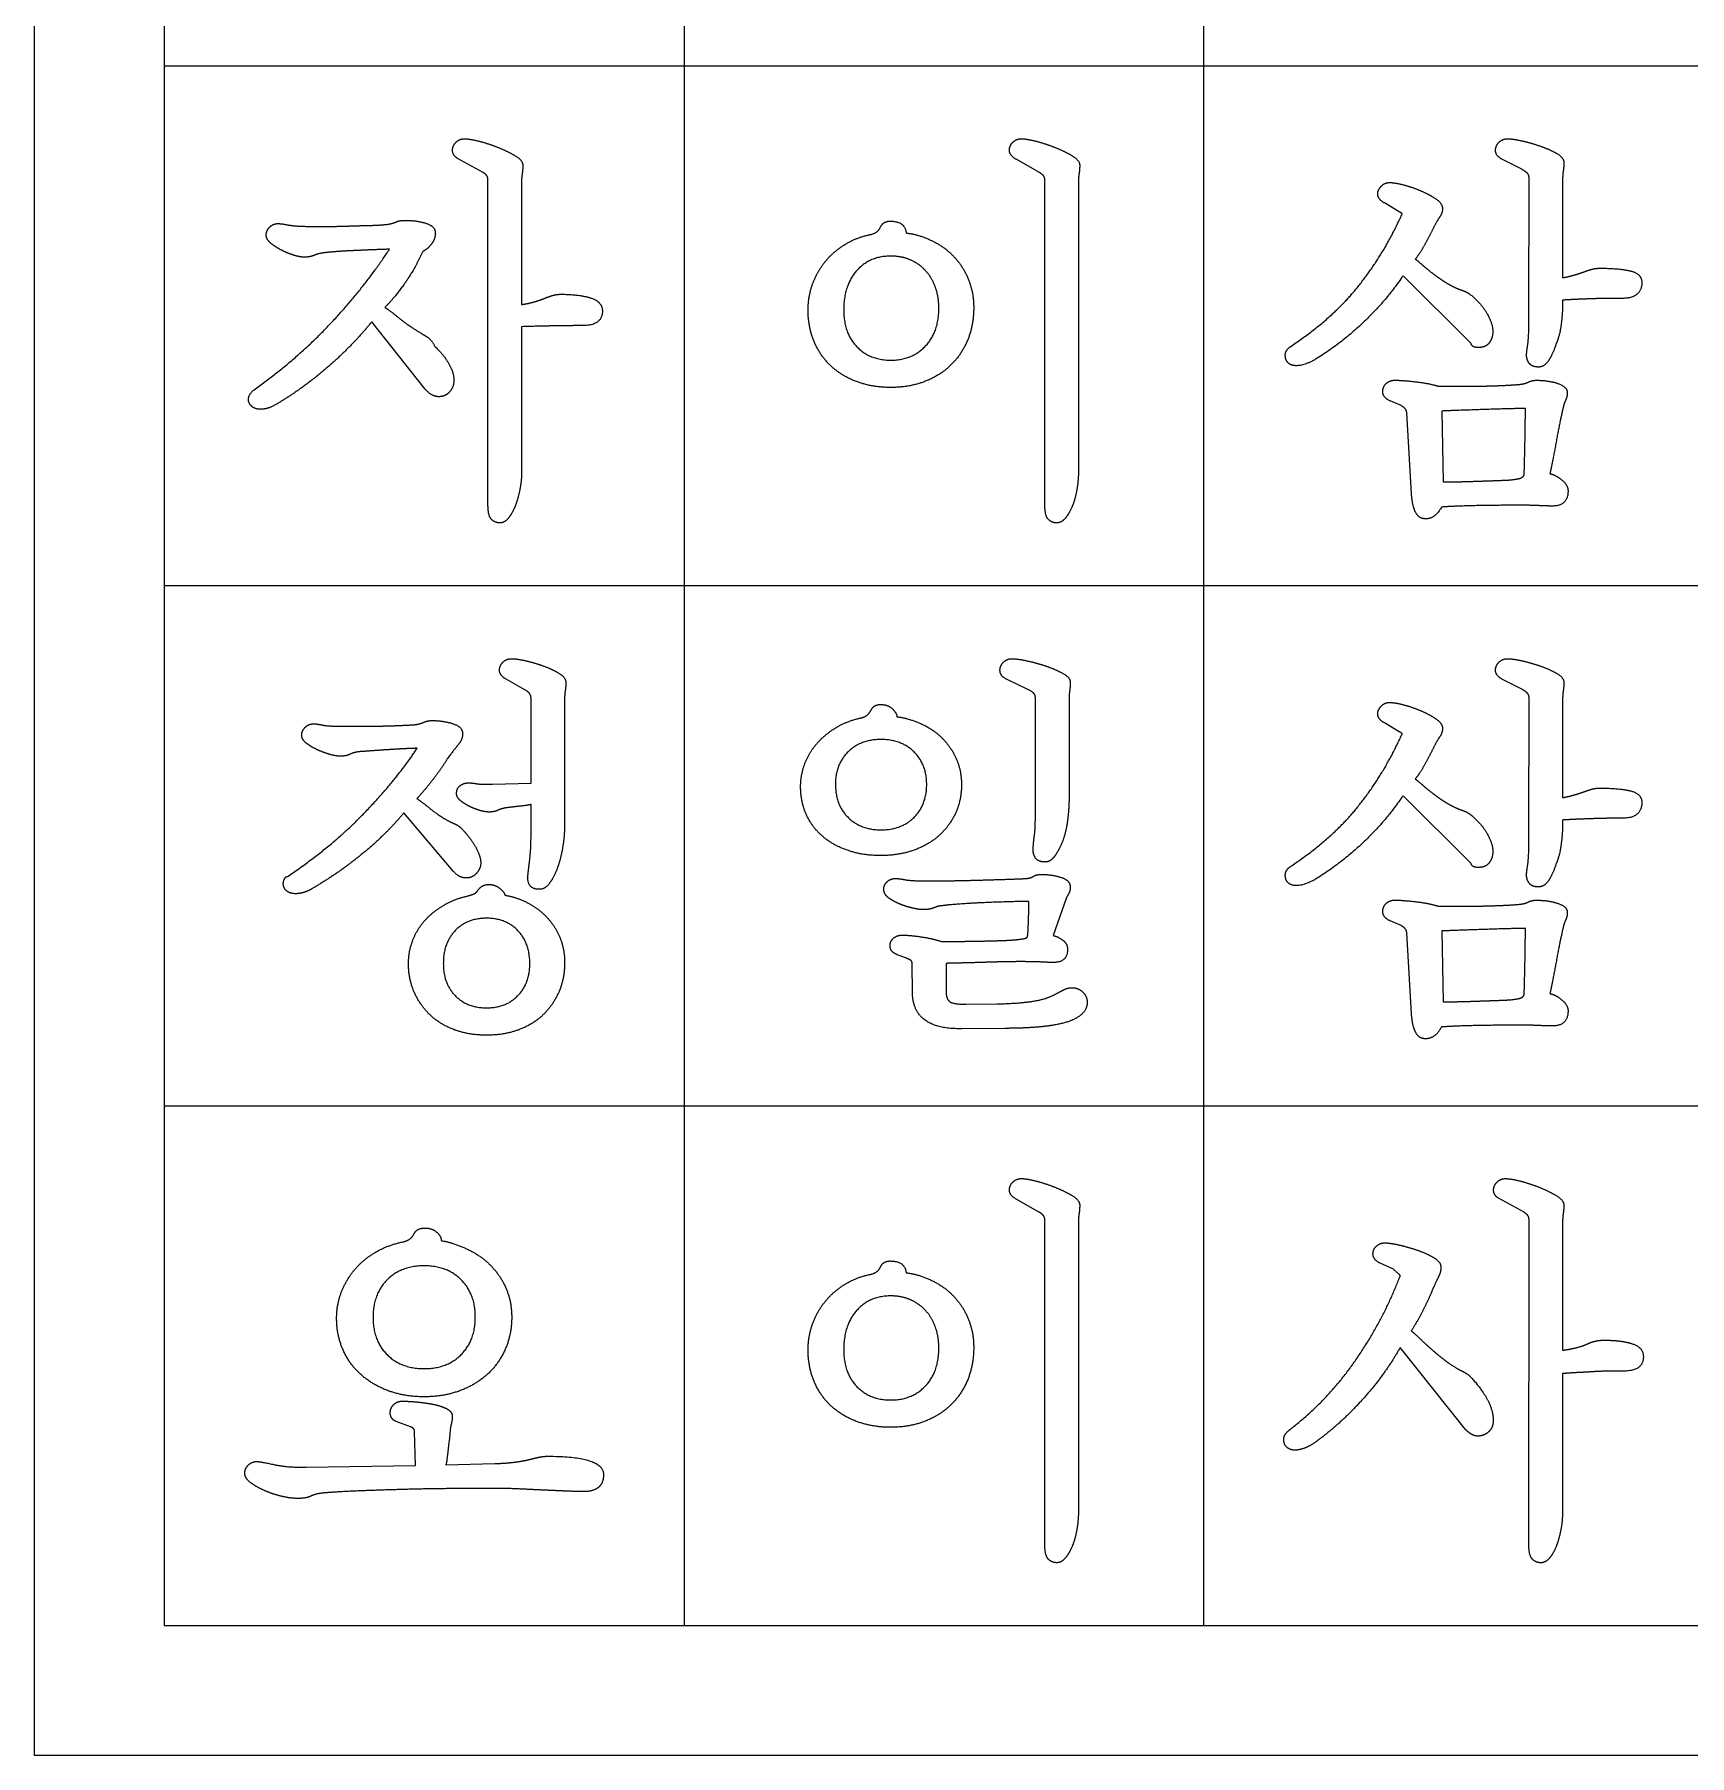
# Model space of a CAD drawing. Header units: millimetres. Extents: x -5 to 270, y -5 to 125.
# Drawn here: x -5 to 58.7, y -5 to 61.2 of the extents above; entities that cross this region are included whole.
import ezdxf

# ---------------------------------------------------------------- set-up
doc = ezdxf.new("R2010")
doc.units = ezdxf.units.MM
doc.layers.get('0').update_dxf_attribs({"linetype": 'CONTINUOUS'})

msp = doc.modelspace()

# ---------------------------------------------------------------- linework, layer by layer
for p, q in [((20, 120), (20, 0)), ((40, 0), (40, 120)), ((0, 60), (120, 60)), ((12.267, 55.9), (11.284, 56.442)), ((33.616, 55.935), (32.781, 56.405)), ((52.244, 56.021), (51.497, 56.4)), ((12.456, 43.104), (12.456, 55.63)), ((52.518, 50.388), (52.52, 55.721)), ((53.815, 55.704), (53.813, 51.853)), ((13.75, 55.613), (13.75, 50.819)), ((33.888, 43.104), (33.888, 55.615)), ((35.182, 55.615), (35.182, 44.469)), ((47.525, 54.387), (46.954, 54.725)), ((50.286, 49.331), (47.673, 51.925)), ((53.813, 50.989), (53.813, 50.908)), ((10.044, 47.562), (7.98, 50.154)), ((13.75, 49.966), (13.75, 44.406)), ((47.602, 46.93), (47.178, 47.109)), ((47.998, 43.538), (47.816, 46.65)), ((49.171, 46.722), (49.211, 43.996)), ((120, 40), (0, 40)), ((13.789, 36.044), (13.157, 36.405)), ((33.21, 36.024), (32.458, 36.387)), ((52.244, 36.021), (51.497, 36.4)), ((14.112, 32.412), (14.112, 35.691)), ((15.406, 35.707), (15.406, 30.872)), ((33.524, 31.346), (33.524, 35.677)), ((34.819, 35.708), (34.819, 31.876)), ((52.518, 30.388), (52.52, 35.721)), ((53.815, 35.704), (53.813, 31.853)), ((47.525, 34.387), (46.954, 34.725)), ((12.624, 32.37), (14.112, 32.412)), ((50.286, 29.331), (47.673, 31.925)), ((11.135, 29.007), (9.215, 31.262)), ((14.112, 30.374), (14.112, 31.584)), ((53.813, 30.989), (53.813, 30.908)), ((34.711, 27.975), (34.213, 26.545)), ((47.602, 26.93), (47.178, 27.109)), ((47.998, 23.538), (47.816, 26.65)), ((49.171, 26.722), (49.211, 23.996)), ((28.535, 25.685), (28.209, 25.807)), ((28.794, 24.311), (28.779, 25.48)), ((30.089, 25.474), (30.089, 24.372)), ((30.847, 23.903), (32.052, 23.916)), ((32.345, 22.975), (30.695, 22.96)), ((0, 20), (120, 20)), ((33.616, 15.935), (32.781, 16.405)), ((52.331, 15.899), (51.348, 16.442)), ((33.888, 3.104), (33.888, 15.615)), ((35.182, 15.615), (35.182, 4.469)), ((52.515, 3.103), (52.52, 15.629)), ((53.815, 15.613), (53.813, 10.593)), ((47.303, 13.705), (46.791, 13.939)), ((50.075, 7.546), (47.564, 10.704)), ((53.812, 9.693), (53.81, 4.407)), ((9.477, 7.644), (8.922, 7.852)), ((9.664, 6.155), (9.633, 7.461)), ((11.001, 7.521), (10.956, 7.096)), ((5.464, 6.095), (9.664, 6.155)), ((10.837, 6.19), (12.724, 6.234))]:
    msp.add_line(p, q)
for points in [[(-5, 125), (125, 125), (125, -5), (-5, -5)], [(0, 0), (120, 0), (120, 120), (0, 120)]]:
    msp.add_lwpolyline(points, close=True)
for points in [[(11.091, 56.752), (11.091, 56.928), (11.225, 57.061)], [(11.225, 57.061), (11.358, 57.195), (11.549, 57.195)], [(11.549, 57.195), (11.76, 57.195), (12.129, 57.098)], [(12.129, 57.098), (12.499, 57.002), (12.851, 56.861)], [(32.523, 56.752), (32.523, 56.928), (32.656, 57.061)], [(32.656, 57.061), (32.79, 57.195), (32.981, 57.195)], [(32.981, 57.195), (33.192, 57.195), (33.562, 57.098)], [(33.562, 57.098), (33.931, 57.002), (34.283, 56.861)], [(51.232, 56.752), (51.232, 56.928), (51.365, 57.061)], [(51.365, 57.061), (51.499, 57.194), (51.69, 57.194)], [(51.69, 57.194), (51.901, 57.194), (52.248, 57.115)], [(52.248, 57.115), (52.594, 57.036), (52.941, 56.918)], [(11.284, 56.442), (11.091, 56.555), (11.091, 56.752)], [(12.851, 56.861), (13.203, 56.72), (13.5, 56.545)], [(13.5, 56.545), (13.796, 56.371), (13.796, 56.175)], [(32.781, 56.405), (32.523, 56.555), (32.523, 56.752)], [(34.283, 56.861), (34.635, 56.72), (34.932, 56.546)], [(34.932, 56.546), (35.228, 56.371), (35.228, 56.176)], [(51.497, 56.4), (51.231, 56.533), (51.232, 56.752)], [(52.941, 56.918), (53.288, 56.799), (53.574, 56.637)], [(53.574, 56.637), (53.86, 56.476), (53.86, 56.28)], [(53.86, 56.28), (53.86, 56.105), (53.837, 55.96)], [(12.417, 55.767), (12.379, 55.83), (12.267, 55.9)], [(12.456, 55.63), (12.456, 55.705), (12.417, 55.767)], [(13.773, 55.86), (13.75, 55.723), (13.75, 55.613)], [(13.796, 56.175), (13.796, 55.996), (13.773, 55.86)], [(33.842, 55.761), (33.796, 55.832), (33.616, 55.935)], [(33.888, 55.615), (33.888, 55.689), (33.842, 55.761)], [(35.205, 55.861), (35.182, 55.725), (35.182, 55.615)], [(35.228, 56.176), (35.228, 55.997), (35.205, 55.861)], [(52.457, 55.869), (52.393, 55.932), (52.244, 56.021)], [(52.52, 55.721), (52.52, 55.805), (52.457, 55.869)], [(53.837, 55.96), (53.815, 55.816), (53.815, 55.704)], [(46.697, 55.07), (46.697, 55.225), (46.83, 55.368)], [(46.954, 54.725), (46.697, 54.873), (46.697, 55.07)], [(46.83, 55.368), (46.963, 55.511), (47.155, 55.511)], [(47.155, 55.511), (47.351, 55.511), (47.687, 55.423)], [(47.687, 55.423), (48.023, 55.335), (48.345, 55.199)], [(48.345, 55.199), (48.667, 55.062), (48.928, 54.888)], [(47.635, 54.318), (47.618, 54.334), (47.525, 54.387)], [(47.619, 54.264), (47.652, 54.302), (47.635, 54.318)], [(48.928, 54.888), (49.19, 54.714), (49.19, 54.509)], [(49.19, 54.509), (49.19, 54.337), (49.086, 54.191)], [(3.92, 53.485), (3.92, 53.663), (4.053, 53.797)], [(4.053, 53.797), (4.186, 53.932), (4.377, 53.932)], [(4.377, 53.932), (4.505, 53.932), (4.778, 53.878)], [(4.778, 53.878), (5.051, 53.825), (5.621, 53.825)], [(5.621, 53.825), (5.909, 53.825), (6.327, 53.825)], [(6.327, 53.825), (6.746, 53.825), (7.121, 53.84)], [(7.121, 53.84), (7.496, 53.854), (7.875, 53.862)], [(7.875, 53.862), (8.254, 53.869), (8.544, 53.899)], [(8.544, 53.899), (8.78, 53.927), (8.907, 53.992)], [(8.907, 53.992), (9.035, 54.057), (9.275, 54.057)], [(9.275, 54.057), (9.709, 54.057), (10.07, 53.944)], [(10.07, 53.944), (10.43, 53.831), (10.43, 53.563)], [(27.133, 53.502), (27.465, 53.566), (27.555, 53.788)], [(27.555, 53.788), (27.66, 54.026), (27.932, 54.026)], [(27.932, 54.026), (28.515, 54.026), (28.546, 53.571)], [(45.946, 51.515), (46.952, 52.773), (47.619, 54.264)], [(48.839, 53.759), (48.67, 53.421), (48.498, 53.108)], [(49.086, 54.191), (48.982, 54.045), (48.839, 53.759)], [(4.114, 53.163), (3.92, 53.314), (3.92, 53.485)], [(4.534, 52.899), (4.309, 53.012), (4.114, 53.163)], [(10.276, 53.139), (10.121, 52.939), (9.945, 52.859)], [(10.43, 53.563), (10.43, 53.34), (10.276, 53.139)], [(25.433, 52.468), (25.744, 52.851), (26.184, 53.123)], [(26.184, 53.123), (26.624, 53.394), (27.133, 53.502)], [(28.546, 53.571), (29.022, 53.521), (29.526, 53.281)], [(29.526, 53.281), (30.03, 53.042), (30.39, 52.657)], [(48.498, 53.108), (48.326, 52.795), (48.143, 52.567)], [(4.992, 52.714), (4.758, 52.786), (4.534, 52.899)], [(5.393, 52.641), (5.226, 52.641), (4.992, 52.714)], [(5.766, 52.711), (5.611, 52.641), (5.393, 52.641)], [(6.153, 52.808), (5.921, 52.78), (5.766, 52.711)], [(6.742, 52.862), (6.404, 52.839), (6.153, 52.808)], [(6.387, 50.077), (7.685, 51.457), (8.665, 52.944)], [(7.437, 52.899), (7.08, 52.884), (6.742, 52.862)], [(8.157, 52.929), (7.794, 52.914), (7.437, 52.899)], [(8.665, 52.944), (8.521, 52.944), (8.157, 52.929)], [(9.945, 52.859), (9.599, 52.109), (9.215, 51.581)], [(24.948, 51.605), (25.122, 52.085), (25.433, 52.468)], [(27.962, 52.682), (27.139, 52.682), (26.642, 52.116)], [(28.708, 52.536), (28.367, 52.682), (27.962, 52.682)], [(29.294, 52.124), (29.049, 52.39), (28.708, 52.536)], [(30.39, 52.657), (30.751, 52.273), (30.95, 51.772)], [(48.143, 52.567), (48.224, 52.514), (48.388, 52.366)], [(48.388, 52.366), (48.552, 52.218), (48.762, 52.057)], [(26.642, 52.116), (26.146, 51.551), (26.146, 50.612)], [(29.674, 51.484), (29.539, 51.859), (29.294, 52.124)], [(30.95, 51.772), (31.149, 51.271), (31.149, 50.706)], [(47.673, 51.925), (46.351, 49.992), (44.309, 48.712)], [(48.762, 52.057), (48.972, 51.895), (49.136, 51.784)], [(49.136, 51.784), (49.3, 51.672), (49.528, 51.547)], [(53.813, 51.853), (54.003, 51.879), (54.224, 51.943)], [(54.224, 51.943), (54.445, 52.007), (54.617, 52.069)], [(54.617, 52.069), (54.788, 52.132), (54.932, 52.174)], [(54.932, 52.174), (55.075, 52.216), (55.266, 52.216)], [(55.266, 52.216), (56.022, 52.215), (56.442, 52.106)], [(56.861, 51.666), (56.86, 51.056), (56.099, 51.056)], [(56.442, 52.106), (56.861, 51.996), (56.861, 51.666)], [(9.215, 51.581), (8.831, 51.052), (8.489, 50.71)], [(14.192, 50.909), (14.423, 50.972), (14.587, 51.039)], [(14.587, 51.039), (14.751, 51.106), (14.912, 51.16)], [(14.912, 51.16), (15.072, 51.213), (15.264, 51.213)], [(15.264, 51.213), (15.965, 51.213), (16.412, 51.07)], [(16.412, 51.07), (16.859, 50.927), (16.859, 50.573)], [(24.775, 50.6), (24.775, 51.125), (24.948, 51.605)], [(29.809, 50.673), (29.809, 51.109), (29.674, 51.484)], [(43.351, 49.21), (44.939, 50.257), (45.946, 51.515)], [(49.528, 51.547), (49.748, 51.431), (49.938, 51.368)], [(49.938, 51.368), (50.129, 51.304), (50.256, 51.209)], [(50.256, 51.209), (50.69, 50.858), (50.909, 50.46)], [(54.581, 51.026), (54.196, 51.011), (53.813, 50.989)], [(55.254, 51.049), (54.967, 51.041), (54.581, 51.026)], [(55.737, 51.056), (55.541, 51.056), (55.254, 51.049)], [(56.099, 51.056), (55.933, 51.056), (55.737, 51.056)], [(8.489, 50.71), (8.689, 50.582), (8.986, 50.338)], [(8.986, 50.338), (9.284, 50.094), (9.524, 49.939)], [(13.75, 50.819), (13.961, 50.846), (14.192, 50.909)], [(16.859, 50.573), (16.859, 50.008), (16.098, 50.008)], [(25.009, 49.392), (24.775, 49.947), (24.775, 50.6)], [(26.146, 50.612), (26.146, 49.736), (26.641, 49.207)], [(29.297, 49.224), (29.809, 49.769), (29.809, 50.673)], [(31.149, 50.706), (31.149, 50.023), (30.917, 49.456)], [(50.909, 50.46), (51.129, 50.062), (51.128, 49.789)], [(52.475, 49.29), (52.517, 49.59), (52.518, 50.388)], [(53.813, 50.908), (53.812, 50.432), (53.75, 50.004)], [(3.454, 47.541), (5.089, 48.696), (6.387, 50.077)], [(7.98, 50.154), (7.243, 49.242), (6.312, 48.433)], [(9.524, 49.939), (9.86, 49.719), (10.059, 49.611)], [(15.212, 50), (14.645, 49.992), (13.75, 49.966)], [(16.098, 50.008), (15.779, 50.008), (15.212, 50)], [(51.128, 49.789), (51.128, 49.526), (50.99, 49.345)], [(53.75, 50.004), (53.687, 49.576), (53.569, 49.32)], [(10.059, 49.611), (10.258, 49.504), (10.415, 49.202)], [(10.415, 49.202), (11.143, 48.504), (11.143, 47.898)], [(25.665, 48.446), (25.242, 48.837), (25.009, 49.392)], [(26.641, 49.207), (27.136, 48.679), (27.962, 48.679)], [(27.962, 48.679), (28.786, 48.679), (29.297, 49.224)], [(30.917, 49.456), (30.685, 48.888), (30.262, 48.481)], [(43.141, 48.887), (43.151, 49.076), (43.351, 49.21)], [(50.564, 49.164), (50.315, 49.165), (50.286, 49.331)], [(50.99, 49.345), (50.851, 49.164), (50.564, 49.164)], [(52.426, 48.872), (52.426, 49), (52.475, 49.29)], [(53.569, 49.32), (53.432, 48.89), (53.266, 48.652)], [(6.312, 48.433), (5.38, 47.623), (4.393, 47.031)], [(26.675, 47.841), (26.088, 48.055), (25.665, 48.446)], [(30.262, 48.481), (29.838, 48.074), (29.248, 47.851)], [(43.251, 48.574), (43.132, 48.698), (43.141, 48.887)], [(44.309, 48.712), (43.564, 48.303), (43.251, 48.574)], [(52.531, 48.555), (52.426, 48.696), (52.426, 48.872)], [(52.884, 48.415), (52.637, 48.415), (52.531, 48.555)], [(53.266, 48.652), (53.1, 48.414), (52.884, 48.415)], [(11.143, 47.898), (11.143, 47.643), (10.978, 47.458)], [(27.962, 47.628), (27.262, 47.628), (26.675, 47.841)], [(29.248, 47.851), (28.657, 47.628), (27.962, 47.628)], [(46.891, 47.464), (46.891, 47.659), (47.027, 47.783)], [(47.027, 47.783), (47.162, 47.907), (47.349, 47.907)], [(47.349, 47.907), (47.635, 47.907), (48.139, 47.85)], [(48.139, 47.85), (48.644, 47.794), (49.039, 47.674)], [(49.039, 47.674), (49.381, 47.674), (49.848, 47.674)], [(49.848, 47.674), (50.314, 47.674), (50.678, 47.68)], [(50.678, 47.68), (51.042, 47.687), (51.43, 47.702)], [(51.43, 47.702), (51.818, 47.717), (52.169, 47.748)], [(52.169, 47.748), (52.284, 47.762), (52.353, 47.783)], [(52.353, 47.783), (52.422, 47.804), (52.481, 47.829)], [(52.481, 47.829), (52.629, 47.905), (52.808, 47.905)], [(52.808, 47.905), (53.27, 47.904), (53.631, 47.783)], [(53.631, 47.783), (53.993, 47.662), (53.993, 47.431)], [(3.287, 46.987), (3.131, 47.27), (3.454, 47.541)], [(4.393, 47.031), (4.047, 46.806), (3.749, 46.79)], [(10.563, 47.273), (10.294, 47.273), (10.044, 47.562)], [(10.978, 47.458), (10.814, 47.273), (10.563, 47.273)], [(47.178, 47.109), (46.891, 47.242), (46.891, 47.464)], [(53.936, 47.157), (53.878, 47.042), (53.836, 46.863)], [(53.993, 47.431), (53.993, 47.273), (53.936, 47.157)], [(3.749, 46.79), (3.452, 46.773), (3.287, 46.987)], [(47.816, 46.65), (47.806, 46.817), (47.602, 46.93)], [(50.727, 46.777), (49.795, 46.747), (49.171, 46.722)], [(52.38, 46.823), (51.66, 46.808), (50.727, 46.777)], [(52.364, 45.471), (52.38, 46.216), (52.38, 46.823)], [(53.836, 46.863), (53.704, 46.305), (53.573, 45.577)], [(52.334, 44.297), (52.349, 44.726), (52.364, 45.471)], [(53.573, 45.577), (53.443, 44.849), (53.325, 44.31)], [(13.75, 44.406), (13.75, 44.035), (13.678, 43.681)], [(35.182, 44.469), (35.182, 44.062), (35.119, 43.698)], [(49.211, 43.996), (49.45, 43.996), (49.745, 44.001)], [(49.745, 44.001), (50.039, 44.006), (50.411, 44.019)], [(50.411, 44.019), (50.782, 44.032), (51.139, 44.044)], [(51.139, 44.044), (51.495, 44.057), (51.755, 44.069)], [(51.755, 44.069), (52.082, 44.098), (52.203, 44.145)], [(52.203, 44.145), (52.325, 44.193), (52.334, 44.297)], [(53.325, 44.31), (53.563, 44.258), (53.792, 44.065)], [(53.792, 44.065), (54.022, 43.871), (54.022, 43.646)], [(12.59, 42.553), (12.456, 42.688), (12.456, 43.104)], [(13.501, 43.062), (13.396, 42.797), (13.245, 42.608)], [(13.678, 43.681), (13.606, 43.327), (13.501, 43.062)], [(34.022, 42.553), (33.888, 42.688), (33.888, 43.104)], [(34.942, 43.058), (34.829, 42.783), (34.676, 42.601)], [(35.119, 43.698), (35.056, 43.333), (34.942, 43.058)], [(48.155, 42.826), (48.029, 43.078), (47.998, 43.538)], [(50.555, 43.083), (49.727, 43.068), (49.156, 43.028)], [(52.199, 43.098), (51.383, 43.098), (50.555, 43.083)], [(52.917, 43.082), (52.599, 43.098), (52.199, 43.098)], [(53.412, 43.067), (53.236, 43.067), (52.917, 43.082)], [(54.022, 43.646), (54.022, 43.066), (53.412, 43.067)], [(12.929, 42.419), (12.725, 42.419), (12.59, 42.553)], [(13.245, 42.608), (13.094, 42.419), (12.929, 42.419)], [(34.346, 42.419), (34.157, 42.419), (34.022, 42.553)], [(34.676, 42.601), (34.523, 42.419), (34.346, 42.419)], [(48.545, 42.574), (48.28, 42.574), (48.155, 42.826)], [(49.156, 43.028), (48.91, 42.574), (48.545, 42.574)], [(13.032, 37.061), (13.166, 37.195), (13.357, 37.195)], [(13.357, 37.195), (13.569, 37.195), (13.911, 37.115)], [(13.911, 37.115), (14.253, 37.036), (14.579, 36.919)], [(32.293, 37.061), (32.427, 37.195), (32.618, 37.195)], [(32.618, 37.195), (32.826, 37.195), (33.19, 37.116)], [(33.19, 37.116), (33.554, 37.037), (33.906, 36.92)], [(51.365, 37.061), (51.499, 37.194), (51.69, 37.194)], [(51.69, 37.194), (51.901, 37.194), (52.248, 37.115)], [(52.248, 37.115), (52.594, 37.036), (52.941, 36.918)], [(12.899, 36.752), (12.899, 36.928), (13.032, 37.061)], [(13.157, 36.405), (12.899, 36.555), (12.899, 36.752)], [(14.579, 36.919), (14.905, 36.803), (15.178, 36.639)], [(15.178, 36.639), (15.452, 36.475), (15.452, 36.283)], [(32.16, 36.753), (32.16, 36.928), (32.293, 37.061)], [(32.458, 36.387), (32.16, 36.511), (32.16, 36.753)], [(33.906, 36.92), (34.257, 36.803), (34.561, 36.642)], [(34.561, 36.642), (34.865, 36.481), (34.865, 36.283)], [(51.232, 36.752), (51.232, 36.928), (51.365, 37.061)], [(51.497, 36.4), (51.231, 36.533), (51.232, 36.752)], [(52.941, 36.918), (53.288, 36.799), (53.574, 36.637)], [(53.574, 36.637), (53.86, 36.476), (53.86, 36.28)], [(14.066, 35.845), (14.02, 35.922), (13.789, 36.044)], [(14.112, 35.691), (14.112, 35.769), (14.066, 35.845)], [(15.429, 35.961), (15.406, 35.817), (15.406, 35.707)], [(15.452, 36.283), (15.452, 36.105), (15.429, 35.961)], [(33.486, 35.838), (33.447, 35.906), (33.21, 36.024)], [(33.524, 35.677), (33.524, 35.77), (33.486, 35.838)], [(34.842, 35.962), (34.819, 35.818), (34.819, 35.708)], [(34.865, 36.283), (34.865, 36.105), (34.842, 35.962)], [(52.457, 35.869), (52.393, 35.932), (52.244, 36.021)], [(52.52, 35.721), (52.52, 35.805), (52.457, 35.869)], [(53.837, 35.96), (53.815, 35.816), (53.815, 35.704)], [(53.86, 36.28), (53.86, 36.105), (53.837, 35.96)], [(27.05, 35.026), (27.138, 35.103), (27.199, 35.212)], [(27.199, 35.212), (27.297, 35.433), (27.569, 35.433)], [(27.569, 35.433), (27.843, 35.433), (28.018, 35.268)], [(28.018, 35.268), (28.193, 35.104), (28.193, 34.961)], [(46.697, 35.07), (46.697, 35.225), (46.83, 35.368)], [(46.83, 35.368), (46.963, 35.511), (47.155, 35.511)], [(47.155, 35.511), (47.351, 35.511), (47.687, 35.423)], [(47.687, 35.423), (48.023, 35.335), (48.345, 35.199)], [(48.345, 35.199), (48.667, 35.062), (48.928, 34.888)], [(5.287, 34.248), (5.287, 34.423), (5.421, 34.556)], [(5.421, 34.556), (5.554, 34.689), (5.745, 34.689)], [(5.745, 34.689), (5.862, 34.689), (6.075, 34.644)], [(6.075, 34.644), (6.287, 34.598), (6.776, 34.598)], [(6.776, 34.598), (7.08, 34.598), (7.552, 34.598)], [(7.552, 34.598), (8.024, 34.598), (8.374, 34.605)], [(8.374, 34.605), (8.725, 34.611), (9.082, 34.627)], [(9.082, 34.627), (9.439, 34.642), (9.626, 34.656)], [(9.626, 34.656), (9.86, 34.685), (9.987, 34.75)], [(9.987, 34.75), (10.115, 34.815), (10.324, 34.815)], [(10.324, 34.815), (10.729, 34.815), (11.104, 34.695)], [(11.104, 34.695), (11.479, 34.576), (11.479, 34.312)], [(25.127, 33.945), (25.432, 34.29), (25.854, 34.545)], [(25.854, 34.545), (26.276, 34.8), (26.792, 34.913)], [(26.792, 34.913), (26.961, 34.949), (27.05, 35.026)], [(28.193, 34.961), (28.627, 34.912), (29.115, 34.696)], [(29.115, 34.696), (29.603, 34.48), (29.949, 34.126)], [(46.954, 34.725), (46.697, 34.873), (46.697, 35.07)], [(48.928, 34.888), (49.19, 34.714), (49.19, 34.509)], [(49.19, 34.509), (49.19, 34.337), (49.086, 34.191)], [(5.475, 33.938), (5.287, 34.078), (5.287, 34.248)], [(5.888, 33.694), (5.663, 33.798), (5.475, 33.938)], [(11.333, 33.917), (11.187, 33.745), (10.89, 33.339)], [(11.479, 34.312), (11.479, 34.089), (11.333, 33.917)], [(24.655, 33.171), (24.822, 33.6), (25.127, 33.945)], [(27.584, 34.088), (26.797, 34.088), (26.312, 33.609)], [(28.854, 33.608), (28.368, 34.088), (27.584, 34.088)], [(29.949, 34.126), (30.294, 33.772), (30.487, 33.323)], [(45.946, 31.515), (46.952, 32.773), (47.619, 34.264)], [(47.635, 34.318), (47.618, 34.334), (47.525, 34.387)], [(47.619, 34.264), (47.652, 34.302), (47.635, 34.318)], [(49.086, 34.191), (48.982, 34.045), (48.839, 33.759)], [(6.354, 33.517), (6.114, 33.589), (5.888, 33.694)], [(6.776, 33.445), (6.595, 33.445), (6.354, 33.517)], [(7.137, 33.515), (6.997, 33.445), (6.776, 33.445)], [(7.479, 33.614), (7.276, 33.585), (7.137, 33.515)], [(7.976, 33.65), (7.665, 33.627), (7.479, 33.614)], [(7.684, 31.244), (8.924, 32.529), (9.73, 33.748)], [(8.634, 33.695), (8.287, 33.672), (7.976, 33.65)], [(9.306, 33.733), (8.98, 33.719), (8.634, 33.695)], [(9.73, 33.748), (9.631, 33.748), (9.306, 33.733)], [(10.89, 33.339), (10.391, 32.541), (9.721, 31.815)], [(24.488, 32.262), (24.488, 32.742), (24.655, 33.171)], [(26.312, 33.609), (25.828, 33.13), (25.828, 32.357)], [(29.34, 32.357), (29.34, 33.128), (28.854, 33.608)], [(30.487, 33.323), (30.68, 32.873), (30.68, 32.353)], [(48.498, 33.108), (48.326, 32.795), (48.143, 32.567)], [(48.839, 33.759), (48.67, 33.421), (48.498, 33.108)], [(48.143, 32.567), (48.224, 32.514), (48.388, 32.366)], [(9.721, 31.815), (9.892, 31.703), (10.174, 31.474)], [(11.246, 32.009), (11.246, 32.209), (11.386, 32.314)], [(11.403, 31.731), (11.246, 31.858), (11.246, 32.009)], [(11.386, 32.314), (11.526, 32.418), (11.704, 32.418)], [(11.704, 32.418), (11.837, 32.418), (12.015, 32.387)], [(12.015, 32.387), (12.194, 32.356), (12.624, 32.37)], [(24.713, 31.187), (24.488, 31.677), (24.488, 32.262)], [(25.828, 32.357), (25.828, 31.571), (26.314, 31.091)], [(28.853, 31.092), (29.34, 31.573), (29.34, 32.357)], [(30.68, 32.353), (30.68, 31.746), (30.445, 31.243)], [(34.819, 31.876), (34.819, 31.335), (34.741, 30.842)], [(47.673, 31.925), (46.351, 29.992), (44.309, 28.712)], [(48.388, 32.366), (48.552, 32.218), (48.762, 32.057)], [(48.762, 32.057), (48.972, 31.895), (49.136, 31.784)], [(49.136, 31.784), (49.3, 31.672), (49.528, 31.547)], [(53.813, 31.853), (54.003, 31.879), (54.224, 31.943)], [(54.224, 31.943), (54.445, 32.007), (54.617, 32.069)], [(54.617, 32.069), (54.788, 32.132), (54.932, 32.174)], [(54.932, 32.174), (55.075, 32.216), (55.266, 32.216)], [(55.266, 32.216), (56.022, 32.215), (56.442, 32.106)], [(56.442, 32.106), (56.861, 31.996), (56.861, 31.666)], [(4.742, 28.821), (6.444, 29.959), (7.684, 31.244)], [(9.215, 31.262), (8.54, 30.443), (7.611, 29.683)], [(10.174, 31.474), (10.456, 31.246), (10.672, 31.106)], [(11.739, 31.516), (11.56, 31.605), (11.403, 31.731)], [(12.13, 31.361), (11.918, 31.426), (11.739, 31.516)], [(12.507, 31.296), (12.341, 31.296), (12.13, 31.361)], [(12.841, 31.366), (12.694, 31.296), (12.507, 31.296)], [(13.193, 31.463), (12.988, 31.435), (12.841, 31.366)], [(13.72, 31.525), (13.448, 31.495), (13.193, 31.463)], [(14.112, 31.584), (13.993, 31.554), (13.72, 31.525)], [(25.35, 30.349), (24.938, 30.696), (24.713, 31.187)], [(30.445, 31.243), (30.21, 30.741), (29.8, 30.38)], [(33.517, 30.802), (33.524, 31.036), (33.524, 31.346)], [(43.351, 29.21), (44.939, 30.257), (45.946, 31.515)], [(49.528, 31.547), (49.748, 31.431), (49.938, 31.368)], [(49.938, 31.368), (50.129, 31.304), (50.256, 31.209)], [(50.256, 31.209), (50.69, 30.858), (50.909, 30.46)], [(56.861, 31.666), (56.86, 31.056), (56.099, 31.056)], [(10.672, 31.106), (10.955, 30.933), (11.133, 30.86)], [(11.133, 30.86), (11.311, 30.787), (11.418, 30.68)], [(11.418, 30.68), (11.733, 30.365), (11.955, 29.996)], [(15.406, 30.872), (15.406, 30.372), (15.329, 29.929)], [(26.314, 31.091), (26.799, 30.611), (27.584, 30.611)], [(27.584, 30.611), (28.366, 30.611), (28.853, 31.092)], [(33.479, 30.349), (33.51, 30.567), (33.517, 30.802)], [(34.741, 30.842), (34.663, 30.349), (34.499, 30.006)], [(50.909, 30.46), (51.129, 30.062), (51.128, 29.789)], [(53.813, 30.908), (53.812, 30.432), (53.75, 30.004)], [(54.581, 31.026), (54.196, 31.011), (53.813, 30.989)], [(55.254, 31.049), (54.967, 31.041), (54.581, 31.026)], [(55.737, 31.056), (55.541, 31.056), (55.254, 31.049)], [(56.099, 31.056), (55.933, 31.056), (55.737, 31.056)], [(11.955, 29.996), (12.177, 29.626), (12.177, 29.339)], [(14.09, 29.746), (14.112, 30.006), (14.112, 30.374)], [(15.329, 29.929), (15.251, 29.486), (15.123, 29.136)], [(26.325, 29.811), (25.762, 30.001), (25.35, 30.349)], [(27.569, 29.621), (26.888, 29.621), (26.325, 29.811)], [(28.819, 29.819), (28.248, 29.621), (27.569, 29.621)], [(29.8, 30.38), (29.389, 30.018), (28.819, 29.819)], [(33.434, 29.831), (33.434, 29.983), (33.479, 30.349)], [(33.539, 29.514), (33.434, 29.655), (33.434, 29.831)], [(34.499, 30.006), (34.368, 29.73), (34.228, 29.552)], [(52.475, 29.29), (52.517, 29.59), (52.518, 30.388)], [(53.75, 30.004), (53.687, 29.576), (53.569, 29.32)], [(7.611, 29.683), (6.683, 28.923), (5.67, 28.339)], [(12.177, 29.339), (12.177, 29.112), (12.011, 28.936)], [(14.006, 28.986), (14.021, 29.115), (14.044, 29.301)], [(14.044, 29.301), (14.067, 29.487), (14.09, 29.746)], [(15.123, 29.136), (14.996, 28.786), (14.82, 28.554)], [(33.891, 29.374), (33.644, 29.374), (33.539, 29.514)], [(34.228, 29.552), (34.087, 29.374), (33.891, 29.374)], [(43.141, 28.887), (43.151, 29.076), (43.351, 29.21)], [(50.564, 29.164), (50.315, 29.165), (50.286, 29.331)], [(50.99, 29.345), (50.851, 29.164), (50.564, 29.164)], [(51.128, 29.789), (51.128, 29.526), (50.99, 29.345)], [(52.426, 28.872), (52.426, 29), (52.475, 29.29)], [(53.569, 29.32), (53.432, 28.89), (53.266, 28.652)], [(4.655, 28.313), (4.545, 28.469), (4.593, 28.644)], [(4.593, 28.644), (4.641, 28.818), (4.742, 28.821)], [(11.628, 28.76), (11.342, 28.76), (11.135, 29.007)], [(12.011, 28.936), (11.846, 28.76), (11.628, 28.76)], [(12.069, 28.286), (12.225, 28.509), (12.477, 28.509)], [(12.477, 28.509), (12.732, 28.509), (12.91, 28.36)], [(13.991, 28.751), (13.991, 28.857), (14.006, 28.986)], [(14.448, 28.323), (13.991, 28.323), (13.991, 28.751)], [(14.82, 28.554), (14.645, 28.323), (14.448, 28.323)], [(27.687, 28.329), (27.687, 28.488), (27.813, 28.613)], [(27.813, 28.613), (27.939, 28.739), (28.145, 28.739)], [(28.145, 28.739), (28.273, 28.739), (28.508, 28.693)], [(28.508, 28.693), (28.743, 28.648), (29.282, 28.648)], [(29.282, 28.648), (29.84, 28.648), (30.302, 28.654)], [(30.302, 28.654), (30.763, 28.661), (31.308, 28.676)], [(31.308, 28.676), (31.854, 28.692), (32.344, 28.707)], [(32.344, 28.707), (32.835, 28.723), (33.153, 28.738)], [(33.153, 28.738), (33.346, 28.751), (33.449, 28.823)], [(33.449, 28.823), (33.551, 28.895), (33.77, 28.895)], [(33.77, 28.895), (34.159, 28.895), (34.512, 28.784)], [(34.512, 28.784), (34.865, 28.672), (34.865, 28.407)], [(43.251, 28.574), (43.132, 28.698), (43.141, 28.887)], [(44.309, 28.712), (43.564, 28.303), (43.251, 28.574)], [(52.531, 28.555), (52.426, 28.696), (52.426, 28.872)], [(52.884, 28.415), (52.637, 28.415), (52.531, 28.555)], [(53.266, 28.652), (53.1, 28.414), (52.884, 28.415)], [(5.098, 28.155), (4.812, 28.138), (4.655, 28.313)], [(5.67, 28.339), (5.385, 28.171), (5.098, 28.155)], [(10.714, 27.688), (11.124, 27.937), (11.576, 28.042)], [(11.576, 28.042), (11.828, 28.105), (11.921, 28.152)], [(11.921, 28.152), (12.015, 28.198), (12.069, 28.286)], [(12.91, 28.36), (13.089, 28.211), (13.11, 28.096)], [(13.11, 28.096), (13.532, 28.032), (13.969, 27.809)], [(13.969, 27.809), (14.406, 27.587), (14.73, 27.239)], [(27.886, 27.986), (27.687, 28.127), (27.687, 28.329)], [(28.328, 27.748), (28.085, 27.846), (27.886, 27.986)], [(33.267, 27.859), (32.261, 27.844), (31.33, 27.799)], [(33.267, 27.592), (33.267, 27.816), (33.267, 27.859)], [(34.797, 28.149), (34.73, 28.04), (34.711, 27.975)], [(34.865, 28.407), (34.865, 28.258), (34.797, 28.149)], [(47.027, 27.783), (47.162, 27.907), (47.349, 27.907)], [(47.349, 27.907), (47.635, 27.907), (48.139, 27.85)], [(48.139, 27.85), (48.644, 27.794), (49.039, 27.674)], [(52.353, 27.783), (52.422, 27.804), (52.481, 27.829)], [(52.481, 27.829), (52.629, 27.905), (52.808, 27.905)], [(52.808, 27.905), (53.27, 27.904), (53.631, 27.783)], [(10.011, 27.106), (10.305, 27.439), (10.714, 27.688)], [(12.401, 27.21), (11.65, 27.21), (11.193, 26.733)], [(13.608, 26.732), (13.151, 27.21), (12.401, 27.21)], [(14.73, 27.239), (15.054, 26.89), (15.23, 26.45)], [(28.815, 27.596), (28.571, 27.651), (28.328, 27.748)], [(29.221, 27.541), (29.059, 27.541), (28.815, 27.596)], [(29.475, 27.567), (29.379, 27.541), (29.221, 27.541)], [(29.718, 27.649), (29.57, 27.593), (29.475, 27.567)], [(29.95, 27.694), (29.781, 27.68), (29.718, 27.649)], [(31.33, 27.799), (30.399, 27.754), (29.95, 27.694)], [(33.244, 26.786), (33.252, 26.954), (33.259, 27.16)], [(33.259, 27.16), (33.267, 27.367), (33.267, 27.592)], [(46.891, 27.464), (46.891, 27.659), (47.027, 27.783)], [(47.178, 27.109), (46.891, 27.242), (46.891, 27.464)], [(49.039, 27.674), (49.381, 27.674), (49.848, 27.674)], [(49.848, 27.674), (50.314, 27.674), (50.678, 27.68)], [(50.678, 27.68), (51.042, 27.687), (51.43, 27.702)], [(51.43, 27.702), (51.818, 27.717), (52.169, 27.748)], [(52.169, 27.748), (52.284, 27.762), (52.353, 27.783)], [(53.631, 27.783), (53.993, 27.662), (53.993, 27.431)], [(53.936, 27.157), (53.878, 27.042), (53.836, 26.863)], [(53.993, 27.431), (53.993, 27.273), (53.936, 27.157)], [(9.557, 26.347), (9.718, 26.773), (10.011, 27.106)], [(11.193, 26.733), (10.737, 26.257), (10.737, 25.472)], [(14.066, 25.472), (14.066, 26.254), (13.608, 26.732)], [(28.068, 26.446), (28.206, 26.561), (28.388, 26.561)], [(28.388, 26.561), (28.683, 26.561), (29.117, 26.497)], [(29.117, 26.497), (29.551, 26.432), (29.929, 26.314)], [(33.177, 26.456), (33.213, 26.485), (33.221, 26.524)], [(33.221, 26.524), (33.237, 26.617), (33.244, 26.786)], [(34.213, 26.545), (34.358, 26.516), (34.558, 26.382)], [(47.816, 26.65), (47.806, 26.817), (47.602, 26.93)], [(50.727, 26.777), (49.795, 26.747), (49.171, 26.722)], [(52.38, 26.823), (51.66, 26.808), (50.727, 26.777)], [(52.364, 25.471), (52.38, 26.216), (52.38, 26.823)], [(53.836, 26.863), (53.704, 26.305), (53.573, 25.577)], [(9.396, 25.474), (9.396, 25.921), (9.557, 26.347)], [(15.23, 26.45), (15.406, 26.009), (15.406, 25.504)], [(27.93, 26.164), (27.93, 26.33), (28.068, 26.446)], [(28.019, 25.923), (27.93, 26), (27.93, 26.164)], [(28.209, 25.807), (28.109, 25.846), (28.019, 25.923)], [(29.929, 26.314), (30.326, 26.314), (30.696, 26.32)], [(30.696, 26.32), (31.066, 26.327), (31.505, 26.334)], [(31.505, 26.334), (31.943, 26.342), (32.32, 26.357)], [(32.32, 26.357), (32.697, 26.372), (32.917, 26.401)], [(32.917, 26.401), (33.141, 26.428), (33.177, 26.456)], [(34.759, 26.013), (34.759, 25.51), (34.225, 25.51)], [(34.558, 26.382), (34.759, 26.248), (34.759, 26.013)], [(9.621, 24.357), (9.396, 24.862), (9.396, 25.474)], [(10.737, 25.472), (10.737, 24.702), (11.193, 24.233)], [(13.609, 24.234), (14.066, 24.705), (14.066, 25.472)], [(15.406, 25.504), (15.406, 24.884), (15.181, 24.368)], [(28.739, 25.583), (28.699, 25.619), (28.535, 25.685)], [(28.779, 25.48), (28.779, 25.547), (28.739, 25.583)], [(30.594, 25.487), (30.176, 25.479), (30.089, 25.474)], [(31.469, 25.51), (31.013, 25.495), (30.594, 25.487)], [(32.333, 25.533), (31.925, 25.526), (31.469, 25.51)], [(32.921, 25.541), (32.741, 25.541), (32.333, 25.533)], [(33.753, 25.526), (33.458, 25.541), (32.921, 25.541)], [(34.225, 25.51), (34.048, 25.51), (33.753, 25.526)], [(52.334, 24.297), (52.349, 24.726), (52.364, 25.471)], [(53.573, 25.577), (53.443, 24.849), (53.325, 24.31)], [(34.634, 24.468), (34.777, 24.54), (34.937, 24.54)], [(34.937, 24.54), (35.167, 24.54), (35.342, 24.375)], [(10.241, 23.48), (9.846, 23.852), (9.621, 24.357)], [(11.193, 24.233), (11.649, 23.764), (12.401, 23.764)], [(12.401, 23.764), (13.151, 23.764), (13.609, 24.234)], [(15.181, 24.368), (14.955, 23.852), (14.559, 23.48)], [(30.695, 22.96), (28.828, 22.93), (28.794, 24.311)], [(30.089, 24.372), (30.089, 24.101), (30.226, 24.002)], [(30.226, 24.002), (30.363, 23.903), (30.847, 23.903)], [(32.052, 23.916), (32.806, 23.931), (33.346, 24.005)], [(33.346, 24.005), (33.886, 24.078), (34.247, 24.265)], [(34.247, 24.265), (34.491, 24.397), (34.634, 24.468)], [(35.517, 23.976), (35.517, 23.635), (35.17, 23.413)], [(35.342, 24.375), (35.517, 24.21), (35.517, 23.976)], [(49.211, 23.996), (49.45, 23.996), (49.745, 24.001)], [(49.745, 24.001), (50.039, 24.006), (50.411, 24.019)], [(50.411, 24.019), (50.782, 24.032), (51.139, 24.044)], [(51.139, 24.044), (51.495, 24.057), (51.755, 24.069)], [(51.755, 24.069), (52.082, 24.098), (52.203, 24.145)], [(52.203, 24.145), (52.325, 24.193), (52.334, 24.297)], [(53.325, 24.31), (53.563, 24.258), (53.792, 24.065)], [(53.792, 24.065), (54.022, 23.871), (54.022, 23.646)], [(11.184, 22.911), (10.637, 23.109), (10.241, 23.48)], [(14.559, 23.48), (14.163, 23.109), (13.616, 22.911)], [(35.17, 23.413), (34.822, 23.191), (34.228, 23.1)], [(48.155, 22.826), (48.029, 23.078), (47.998, 23.538)], [(54.022, 23.646), (54.022, 23.066), (53.412, 23.067)], [(12.401, 22.713), (11.732, 22.713), (11.184, 22.911)], [(13.616, 22.911), (13.069, 22.713), (12.401, 22.713)], [(33.375, 23.006), (32.887, 22.975), (32.345, 22.975)], [(34.228, 23.1), (33.862, 23.037), (33.375, 23.006)], [(48.545, 22.574), (48.28, 22.574), (48.155, 22.826)], [(49.156, 23.028), (48.91, 22.574), (48.545, 22.574)], [(50.555, 23.083), (49.727, 23.068), (49.156, 23.028)], [(52.199, 23.098), (51.383, 23.098), (50.555, 23.083)], [(52.917, 23.082), (52.599, 23.098), (52.199, 23.098)], [(53.412, 23.067), (53.236, 23.067), (52.917, 23.082)], [(32.523, 16.752), (32.523, 16.928), (32.656, 17.061)], [(32.781, 16.405), (32.523, 16.555), (32.523, 16.752)], [(32.656, 17.061), (32.79, 17.195), (32.981, 17.195)], [(32.981, 17.195), (33.192, 17.195), (33.562, 17.098)], [(33.562, 17.098), (33.931, 17.002), (34.283, 16.861)], [(34.283, 16.861), (34.635, 16.72), (34.932, 16.546)], [(51.156, 16.752), (51.156, 16.927), (51.289, 17.061)], [(51.348, 16.442), (51.156, 16.554), (51.156, 16.752)], [(51.289, 17.061), (51.423, 17.194), (51.614, 17.194)], [(51.614, 17.194), (51.825, 17.194), (52.194, 17.097)], [(52.194, 17.097), (52.564, 17.001), (52.916, 16.86)], [(52.916, 16.86), (53.268, 16.719), (53.564, 16.544)], [(33.842, 15.761), (33.796, 15.832), (33.616, 15.935)], [(34.932, 16.546), (35.228, 16.371), (35.228, 16.176)], [(35.228, 16.176), (35.228, 15.997), (35.205, 15.861)], [(52.481, 15.766), (52.443, 15.829), (52.331, 15.899)], [(53.564, 16.544), (53.86, 16.37), (53.86, 16.174)], [(53.86, 16.174), (53.86, 15.995), (53.837, 15.859)], [(9.602, 15.064), (9.717, 15.294), (10.03, 15.294)], [(10.03, 15.294), (10.303, 15.294), (10.486, 15.129)], [(33.888, 15.615), (33.888, 15.689), (33.842, 15.761)], [(35.205, 15.861), (35.182, 15.725), (35.182, 15.615)], [(52.52, 15.629), (52.52, 15.704), (52.481, 15.766)], [(53.837, 15.859), (53.815, 15.722), (53.815, 15.613)], [(8.15, 14.376), (8.62, 14.647), (9.18, 14.759)], [(9.18, 14.759), (9.48, 14.819), (9.602, 15.064)], [(10.486, 15.129), (10.67, 14.965), (10.655, 14.811)], [(10.655, 14.811), (11.143, 14.724), (11.665, 14.479)], [(46.515, 14.296), (46.515, 14.475), (46.65, 14.599)], [(46.65, 14.599), (46.786, 14.723), (46.973, 14.723)], [(46.973, 14.723), (47.17, 14.723), (47.516, 14.644)], [(47.516, 14.644), (47.862, 14.565), (48.212, 14.446)], [(7.345, 13.715), (7.679, 14.105), (8.15, 14.376)], [(11.665, 14.479), (12.187, 14.234), (12.562, 13.851)], [(27.555, 13.788), (27.66, 14.026), (27.932, 14.026)], [(27.932, 14.026), (28.515, 14.026), (28.546, 13.571)], [(46.791, 13.939), (46.515, 14.077), (46.515, 14.296)], [(48.212, 14.446), (48.563, 14.326), (48.846, 14.158)], [(48.846, 14.158), (49.129, 13.989), (49.129, 13.794)], [(6.821, 12.843), (7.011, 13.325), (7.345, 13.715)], [(8.57, 13.295), (8.032, 12.749), (8.032, 11.855)], [(10, 13.841), (9.108, 13.841), (8.57, 13.295)], [(11.428, 13.3), (10.888, 13.841), (10, 13.841)], [(11.968, 11.87), (11.968, 12.759), (11.428, 13.3)], [(12.562, 13.851), (12.938, 13.468), (13.153, 12.965)], [(26.184, 13.123), (26.624, 13.394), (27.133, 13.502)], [(27.133, 13.502), (27.465, 13.566), (27.555, 13.788)], [(28.546, 13.571), (29.022, 13.521), (29.526, 13.281)], [(29.526, 13.281), (30.03, 13.042), (30.39, 12.657)], [(45.825, 10.176), (46.893, 11.708), (47.525, 13.361)], [(47.55, 13.482), (47.523, 13.516), (47.303, 13.705)], [(47.525, 13.361), (47.576, 13.449), (47.55, 13.482)], [(49.03, 13.403), (48.931, 13.213), (48.75, 12.792)], [(49.129, 13.794), (49.129, 13.592), (49.03, 13.403)], [(6.631, 11.836), (6.631, 12.361), (6.821, 12.843)], [(13.153, 12.965), (13.369, 12.462), (13.369, 11.866)], [(25.433, 12.468), (25.744, 12.851), (26.184, 13.123)], [(27.962, 12.682), (27.139, 12.682), (26.642, 12.116)], [(28.708, 12.536), (28.367, 12.682), (27.962, 12.682)], [(30.39, 12.657), (30.751, 12.273), (30.95, 11.772)], [(48.75, 12.792), (48.577, 12.385), (48.38, 12.014)], [(24.948, 11.605), (25.122, 12.085), (25.433, 12.468)], [(26.642, 12.116), (26.146, 11.551), (26.146, 10.612)], [(29.294, 12.124), (29.049, 12.39), (28.708, 12.536)], [(29.674, 11.484), (29.539, 11.859), (29.294, 12.124)], [(48.38, 12.014), (48.184, 11.643), (47.991, 11.338)], [(6.88, 10.602), (6.631, 11.164), (6.631, 11.836)], [(8.032, 11.855), (8.032, 10.966), (8.572, 10.425)], [(11.427, 10.426), (11.968, 10.968), (11.968, 11.87)], [(13.369, 11.866), (13.369, 11.2), (13.12, 10.63)], [(24.775, 10.6), (24.775, 11.125), (24.948, 11.605)], [(29.809, 10.673), (29.809, 11.109), (29.674, 11.484)], [(30.95, 11.772), (31.149, 11.271), (31.149, 10.706)], [(47.991, 11.338), (48.098, 11.253), (48.318, 11.044)], [(7.583, 9.642), (7.129, 10.04), (6.88, 10.602)], [(13.12, 10.63), (12.871, 10.061), (12.414, 9.652)], [(25.009, 9.392), (24.775, 9.947), (24.775, 10.6)], [(26.146, 10.612), (26.146, 9.736), (26.641, 9.207)], [(29.297, 9.224), (29.809, 9.769), (29.809, 10.673)], [(31.149, 10.706), (31.149, 10.023), (30.917, 9.456)], [(47.564, 10.704), (46.99, 9.676), (46.129, 8.716)], [(48.318, 11.044), (48.537, 10.835), (48.72, 10.672)], [(48.72, 10.672), (48.903, 10.51), (49.1, 10.35)], [(53.813, 10.593), (54.059, 10.62), (54.323, 10.687)], [(54.323, 10.687), (54.588, 10.754), (54.713, 10.812)], [(54.713, 10.812), (54.869, 10.892), (55.041, 10.935)], [(55.041, 10.935), (55.213, 10.979), (55.402, 10.979)], [(55.402, 10.979), (55.735, 10.979), (55.997, 10.947)], [(55.997, 10.947), (56.259, 10.914), (56.461, 10.853)], [(56.461, 10.853), (56.921, 10.715), (56.921, 10.346)], [(8.572, 10.425), (9.112, 9.884), (10, 9.884)], [(10, 9.884), (10.885, 9.884), (11.427, 10.426)], [(43.305, 7.533), (44.757, 8.643), (45.825, 10.176)], [(49.1, 10.35), (49.298, 10.19), (49.439, 10.092)], [(49.439, 10.092), (49.737, 9.882), (49.949, 9.788)], [(56.921, 10.346), (56.921, 9.788), (56.159, 9.789)], [(8.646, 9.023), (8.037, 9.245), (7.583, 9.642)], [(12.414, 9.652), (11.957, 9.243), (11.342, 9.023)], [(25.665, 8.446), (25.242, 8.837), (25.009, 9.392)], [(30.917, 9.456), (30.685, 8.888), (30.262, 8.481)], [(49.949, 9.788), (50.161, 9.694), (50.299, 9.539)], [(50.299, 9.539), (50.743, 9.047), (50.943, 8.646)], [(54.497, 9.738), (54.132, 9.719), (53.812, 9.693)], [(55.132, 9.775), (54.862, 9.756), (54.497, 9.738)], [(55.73, 9.789), (55.482, 9.789), (55.132, 9.775)], [(56.159, 9.789), (55.978, 9.789), (55.73, 9.789)], [(10, 8.802), (9.254, 8.802), (8.646, 9.023)], [(8.826, 8.499), (8.96, 8.632), (9.151, 8.632)], [(9.151, 8.632), (9.416, 8.632), (9.742, 8.6)], [(11.342, 9.023), (10.728, 8.802), (10, 8.802)], [(26.641, 9.207), (27.136, 8.679), (27.962, 8.679)], [(27.962, 8.679), (28.786, 8.679), (29.297, 9.224)], [(46.129, 8.716), (45.268, 7.756), (44.284, 7.043)], [(50.943, 8.646), (51.143, 8.246), (51.143, 7.901)], [(8.693, 8.19), (8.693, 8.365), (8.826, 8.499)], [(8.922, 7.852), (8.693, 7.947), (8.693, 8.19)], [(9.742, 8.6), (10.067, 8.569), (10.348, 8.512)], [(10.348, 8.512), (10.628, 8.456), (10.854, 8.348)], [(10.854, 8.348), (11.08, 8.24), (11.08, 8.053)], [(11.08, 8.053), (11.08, 7.903), (11.048, 7.782)], [(26.675, 7.841), (26.088, 8.055), (25.665, 8.446)], [(30.262, 8.481), (29.838, 8.074), (29.248, 7.851)], [(9.633, 7.461), (9.633, 7.591), (9.477, 7.644)], [(11.048, 7.782), (11.016, 7.662), (11.001, 7.521)], [(27.962, 7.628), (27.262, 7.628), (26.675, 7.841)], [(29.248, 7.851), (28.657, 7.628), (27.962, 7.628)], [(43.08, 7.176), (43.089, 7.361), (43.305, 7.533)], [(50.319, 7.351), (50.21, 7.411), (50.075, 7.546)], [(50.548, 7.291), (50.429, 7.291), (50.319, 7.351)], [(50.957, 7.446), (50.771, 7.291), (50.548, 7.291)], [(51.143, 7.901), (51.143, 7.601), (50.957, 7.446)], [(10.956, 7.096), (10.923, 6.785), (10.894, 6.537)], [(43.189, 6.868), (43.07, 6.992), (43.08, 7.176)], [(43.678, 6.768), (43.373, 6.703), (43.189, 6.868)], [(44.284, 7.043), (43.983, 6.833), (43.678, 6.768)], [(3.098, 5.866), (3.098, 6.043), (3.232, 6.176)], [(3.232, 6.176), (3.365, 6.31), (3.556, 6.31)], [(3.556, 6.31), (3.707, 6.31), (4.219, 6.195)], [(4.219, 6.195), (4.73, 6.08), (5.464, 6.095)], [(10.894, 6.537), (10.865, 6.289), (10.837, 6.19)], [(12.724, 6.234), (13.203, 6.248), (13.514, 6.291)], [(13.514, 6.291), (13.826, 6.334), (14.016, 6.382)], [(14.016, 6.382), (14.205, 6.429), (14.391, 6.472)], [(14.391, 6.472), (14.577, 6.515), (14.776, 6.515)], [(14.776, 6.515), (16.902, 6.515), (16.902, 5.812)], [(3.326, 5.495), (3.098, 5.662), (3.098, 5.866)], [(3.852, 5.196), (3.554, 5.328), (3.326, 5.495)], [(16.691, 5.305), (16.481, 5.155), (16.171, 5.155)], [(16.902, 5.812), (16.902, 5.456), (16.691, 5.305)], [(4.49, 4.979), (4.15, 5.065), (3.852, 5.196)], [(5.148, 4.892), (4.831, 4.892), (4.49, 4.979)], [(5.651, 4.986), (5.459, 4.892), (5.148, 4.892)], [(6.19, 5.108), (5.843, 5.08), (5.651, 4.986)], [(7.63, 5.186), (6.832, 5.155), (6.19, 5.108)], [(9.306, 5.24), (8.428, 5.216), (7.63, 5.186)], [(11.085, 5.27), (10.184, 5.263), (9.306, 5.24)], [(12.805, 5.278), (11.986, 5.278), (11.085, 5.27)], [(13.662, 5.255), (13.164, 5.278), (12.805, 5.278)], [(14.653, 5.209), (14.161, 5.232), (13.662, 5.255)], [(15.556, 5.17), (15.146, 5.185), (14.653, 5.209)], [(16.171, 5.155), (15.967, 5.155), (15.556, 5.17)], [(35.182, 4.469), (35.182, 4.062), (35.119, 3.698)], [(53.81, 4.407), (53.81, 4.005), (53.737, 3.651)], [(35.119, 3.698), (35.056, 3.333), (34.942, 3.058)], [(53.737, 3.651), (53.665, 3.298), (53.56, 3.03)], [(34.022, 2.553), (33.888, 2.688), (33.888, 3.104)], [(34.942, 3.058), (34.829, 2.783), (34.676, 2.601)], [(52.649, 2.552), (52.515, 2.687), (52.515, 3.103)], [(53.56, 3.03), (53.454, 2.763), (53.301, 2.59)], [(34.346, 2.419), (34.157, 2.419), (34.022, 2.553)], [(34.676, 2.601), (34.523, 2.419), (34.346, 2.419)], [(52.987, 2.418), (52.783, 2.418), (52.649, 2.552)], [(53.301, 2.59), (53.147, 2.418), (52.987, 2.418)]]:
    msp.add_open_spline(points, degree=2)

doc.saveas('drawing.dxf')
